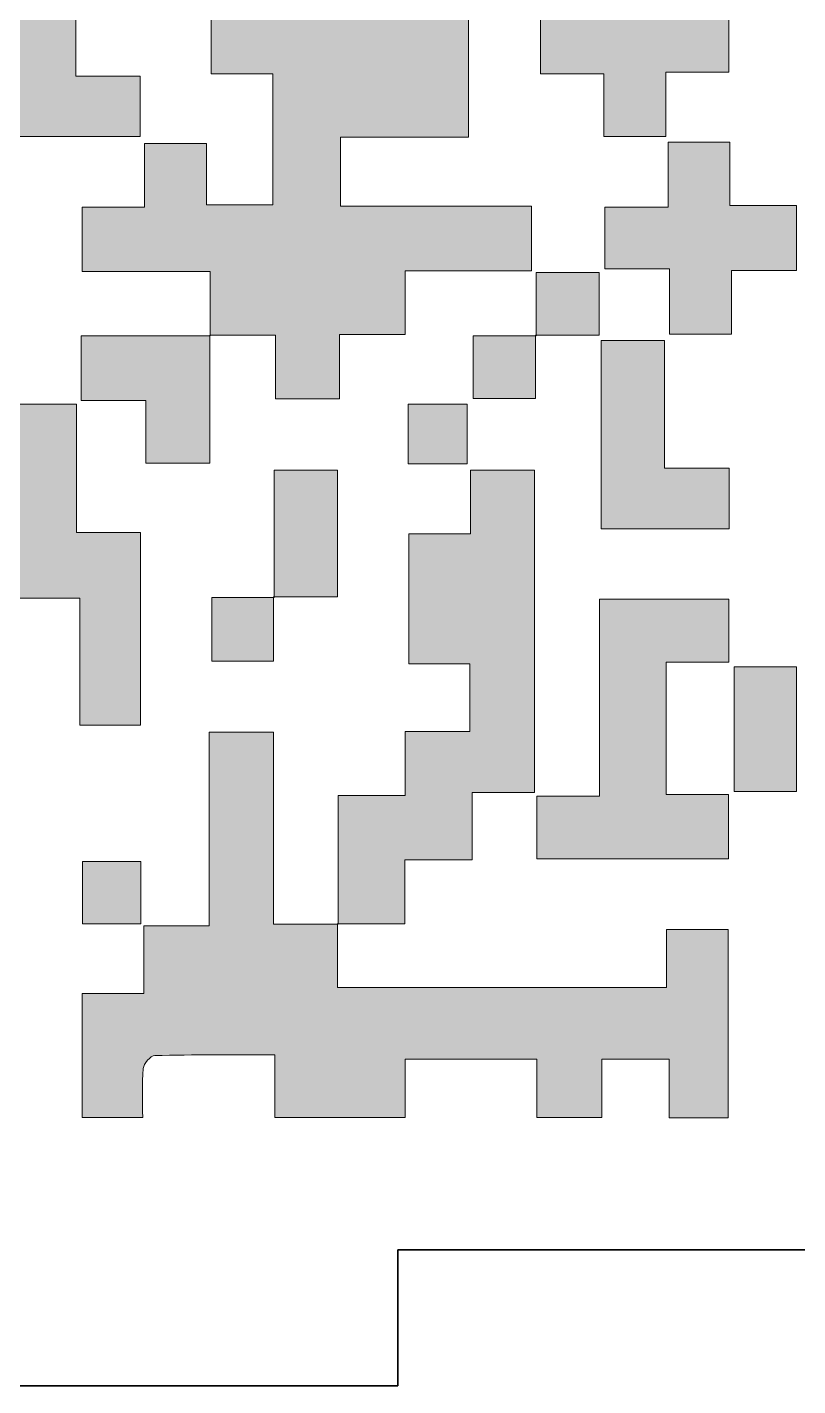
# Model space of a CAD drawing. Header units: millimetres. Extents: x 1 to 1629, y -192 to 365.
# Drawn here: x 1366.56 to 1383.58, y 302.73 to 332.73 of the extents above; entities that cross this region are included whole.
import ezdxf

# ---------------------------------------------------------------- set-up
doc = ezdxf.new("R2010")
doc.units = ezdxf.units.MM
doc.header["$MEASUREMENT"] = 0
doc.layers.add('CorteExterno', color=7, linetype='Continuous', lineweight=0)
doc.layers.add('Preenchimento', color=7, linetype='Continuous', lineweight=0)

# ---------------------------------------------------------------- blocks, each defined once
blk = doc.blocks.new('Block_1')
at = {"layer": 'Preenchimento', "true_color": 0x000000, "transparency": 33554687}
h = blk.add_hatch(color=18, dxfattribs=at)
h.dxf.hatch_style = 2
edge = h.paths.add_edge_path()
edge.add_spline(control_points=[(1370.607, 325.913), (1370.607, 326.369), (1370.607, 326.825), (1370.607, 327.333), (1369.648, 327.333), (1368.726, 327.333), (1367.778, 327.333), (1367.778, 327.819), (1367.778, 328.256), (1367.778, 328.751), (1368.217, 328.751), (1368.664, 328.751), (1369.15, 328.751), (1369.15, 329.244), (1369.15, 329.68), (1369.15, 330.156), (1369.617, 330.156), (1370.046, 330.156), (1370.523, 330.156), (1370.523, 329.713), (1370.523, 329.277), (1370.523, 328.804), (1371.031, 328.804), (1371.493, 328.804), (1371.989, 328.804), (1371.989, 329.747), (1371.989, 330.702), (1371.989, 331.693), (1371.548, 331.693), (1371.112, 331.693), (1370.625, 331.693), (1370.625, 332.192), (1370.625, 332.658), (1370.625, 333.177), (1369.654, 333.177), (1368.732, 333.177), (1367.768, 333.177), (1367.768, 333.645), (1367.768, 334.062), (1367.768, 334.517), (1369.156, 334.517), (1370.551, 334.517), (1372.001, 334.517), (1372.001, 334.084), (1372.001, 333.635), (1372.001, 333.159), (1372.52, 333.159), (1372.987, 333.159), (1373.509, 333.159), (1373.509, 333.597), (1373.509, 334.046), (1373.509, 334.536), (1373.998, 334.536), (1374.433, 334.536), (1374.91, 334.536), (1374.91, 335.054), (1374.91, 335.531), (1374.91, 336.065), (1374.455, 336.065), (1374.006, 336.065), (1373.517, 336.065), (1373.517, 336.557), (1373.517, 336.994), (1373.517, 337.481), (1373.013, 337.481), (1372.549, 337.481), (1372.033, 337.481), (1372.033, 337.979), (1372.033, 338.428), (1372.033, 338.912), (1371.545, 338.912), (1371.109, 338.912), (1370.637, 338.912), (1370.637, 340.344), (1370.637, 341.741), (1370.637, 343.171), (1371.07, 343.171), (1371.505, 343.171), (1371.992, 343.171), (1371.992, 342.261), (1371.992, 341.337), (1371.992, 340.361), (1372.489, 340.361), (1372.937, 340.361), (1373.424, 340.361), (1373.424, 339.857), (1373.424, 339.405), (1373.424, 338.89), (1373.909, 338.89), (1374.355, 338.89), (1374.857, 338.89), (1374.857, 338.38), (1374.857, 337.93), (1374.857, 337.436), (1375.345, 337.436), (1375.78, 337.436), (1376.269, 337.436), (1376.269, 336.469), (1376.269, 335.545), (1376.269, 334.573), (1376.769, 334.573), (1377.219, 334.573), (1377.703, 334.573), (1377.703, 334.107), (1377.703, 333.691), (1377.703, 333.211), (1377.256, 333.211), (1376.808, 333.211), (1376.305, 333.211), (1376.305, 332.212), (1376.305, 331.274), (1376.305, 330.296), (1375.342, 330.296), (1374.432, 330.296), (1373.482, 330.296), (1373.482, 329.78), (1373.482, 329.302), (1373.482, 328.776), (1374.872, 328.776), (1376.268, 328.776), (1377.699, 328.776), (1377.699, 328.284), (1377.699, 327.839), (1377.699, 327.348), (1376.767, 327.348), (1375.858, 327.348), (1374.908, 327.348), (1374.908, 326.866), (1374.908, 326.429), (1374.908, 325.94), (1374.419, 325.94), (1373.97, 325.94), (1373.463, 325.94), (1373.463, 325.443), (1373.463, 324.995), (1373.463, 324.521), (1372.97, 324.521), (1372.534, 324.521), (1372.045, 324.521), (1372.045, 324.957), (1372.045, 325.406), (1372.045, 325.927), (1371.527, 325.927), (1371.06, 325.927), (1370.593, 325.927), (1370.593, 325.927), (1370.607, 325.913), (1370.607, 325.913)], knot_values=[0, 0, 0, 0, 1, 1, 1, 2, 2, 2, 3, 3, 3, 4, 4, 4, 5, 5, 5, 6, 6, 6, 7, 7, 7, 8, 8, 8, 9, 9, 9, 10, 10, 10, 11, 11, 11, 12, 12, 12, 13, 13, 13, 14, 14, 14, 15, 15, 15, 16, 16, 16, 17, 17, 17, 18, 18, 18, 19, 19, 19, 20, 20, 20, 21, 21, 21, 22, 22, 22, 23, 23, 23, 24, 24, 24, 25, 25, 25, 26, 26, 26, 27, 27, 27, 28, 28, 28, 29, 29, 29, 30, 30, 30, 31, 31, 31, 32, 32, 32, 33, 33, 33, 34, 34, 34, 35, 35, 35, 36, 36, 36, 37, 37, 37, 38, 38, 38, 39, 39, 39, 40, 40, 40, 41, 41, 41, 42, 42, 42, 43, 43, 43, 44, 44, 44, 45, 45, 45, 46, 46, 46, 47, 47, 47, 48, 48, 48, 49, 49, 49, 49], degree=3, periodic=0)
h = blk.add_hatch(color=18, dxfattribs=at)
h.dxf.hatch_style = 2
edge = h.paths.add_edge_path()
edge.add_spline(control_points=[(1379.278, 336.075), (1378.783, 336.075), (1378.361, 336.075), (1377.898, 336.075), (1377.898, 336.518), (1377.898, 336.934), (1377.898, 337.393), (1378.787, 337.393), (1379.689, 337.393), (1380.64, 337.393), (1380.64, 335.991), (1380.64, 334.593), (1380.64, 333.144), (1381.134, 333.144), (1381.583, 333.144), (1382.06, 333.144), (1382.06, 332.657), (1382.06, 332.222), (1382.06, 331.735), (1381.621, 331.735), (1381.173, 331.735), (1380.668, 331.735), (1380.668, 331.239), (1380.668, 330.791), (1380.668, 330.315), (1380.195, 330.315), (1379.778, 330.315), (1379.299, 330.315), (1379.299, 330.759), (1379.299, 331.207), (1379.299, 331.696), (1378.806, 331.696), (1378.372, 331.696), (1377.901, 331.696), (1377.901, 332.155), (1377.901, 332.572), (1377.901, 333.074), (1378.246, 333.074), (1378.602, 333.051), (1378.952, 333.087), (1379.069, 333.1), (1379.261, 333.264), (1379.263, 333.363), (1379.288, 334.244), (1379.278, 335.126), (1379.278, 336.075)], knot_values=[0, 0, 0, 0, 1, 1, 1, 2, 2, 2, 3, 3, 3, 4, 4, 4, 5, 5, 5, 6, 6, 6, 7, 7, 7, 8, 8, 8, 9, 9, 9, 10, 10, 10, 11, 11, 11, 12, 12, 12, 13, 13, 13, 14, 14, 14, 15, 15, 15, 15], degree=3, periodic=0)
h = blk.add_hatch(color=18, dxfattribs=at)
h.dxf.hatch_style = 2
edge = h.paths.add_edge_path()
edge.add_spline(control_points=[(1361.912, 321.642), (1360.942, 321.642), (1360.031, 321.642), (1359.081, 321.642), (1359.081, 322.069), (1359.081, 322.499), (1359.081, 322.969), (1359.536, 322.969), (1359.988, 322.969), (1360.506, 322.969), (1360.506, 324.91), (1360.506, 326.812), (1360.506, 328.762), (1361.022, 328.762), (1361.472, 328.762), (1361.958, 328.762), (1361.958, 329.246), (1361.958, 329.683), (1361.958, 330.181), (1362.44, 330.181), (1362.886, 330.181), (1363.365, 330.181), (1363.365, 330.707), (1363.365, 331.173), (1363.365, 331.692), (1362.929, 331.692), (1362.482, 331.692), (1362.006, 331.692), (1362.006, 332.667), (1362.006, 333.589), (1362.006, 334.534), (1362.443, 334.534), (1362.861, 334.534), (1363.323, 334.534), (1363.323, 334.077), (1363.323, 333.64), (1363.323, 333.154), (1364.777, 333.154), (1366.187, 333.154), (1367.64, 333.154), (1367.64, 332.637), (1367.64, 332.169), (1367.64, 331.646), (1368.128, 331.646), (1368.575, 331.646), (1369.055, 331.646), (1369.055, 331.173), (1369.055, 330.756), (1369.055, 330.309), (1368.161, 330.309), (1367.27, 330.309), (1366.317, 330.309), (1366.317, 330.746), (1366.317, 331.195), (1366.317, 331.676), (1365.794, 331.676), (1365.332, 331.676), (1364.844, 331.676), (1364.844, 331.201), (1364.844, 330.733), (1364.844, 330.21), (1365.293, 330.21), (1365.74, 330.21), (1366.214, 330.21), (1366.214, 329.737), (1366.214, 329.319), (1366.214, 328.836), (1365.76, 328.836), (1365.312, 328.836), (1364.843, 328.836), (1364.843, 328.319), (1364.843, 327.867), (1364.843, 327.359), (1365.291, 327.359), (1365.738, 327.359), (1366.212, 327.359), (1366.212, 326.869), (1366.212, 326.432), (1366.212, 325.956), (1365.305, 325.956), (1364.384, 325.956), (1363.411, 325.956), (1363.411, 326.393), (1363.411, 326.843), (1363.411, 327.316), (1362.892, 327.316), (1362.426, 327.316), (1361.924, 327.316), (1361.924, 326.853), (1361.924, 326.389), (1361.924, 325.87), (1362.398, 325.87), (1362.865, 325.87), (1363.364, 325.87), (1363.364, 324.909), (1363.364, 324.002), (1363.364, 323.041), (1363.025, 323.041), (1362.697, 323.022), (1362.372, 323.046), (1362.03, 323.071), (1361.873, 322.967), (1361.906, 322.599), (1361.933, 322.302), (1361.912, 322), (1361.912, 321.642)], knot_values=[0, 0, 0, 0, 1, 1, 1, 2, 2, 2, 3, 3, 3, 4, 4, 4, 5, 5, 5, 6, 6, 6, 7, 7, 7, 8, 8, 8, 9, 9, 9, 10, 10, 10, 11, 11, 11, 12, 12, 12, 13, 13, 13, 14, 14, 14, 15, 15, 15, 16, 16, 16, 17, 17, 17, 18, 18, 18, 19, 19, 19, 20, 20, 20, 21, 21, 21, 22, 22, 22, 23, 23, 23, 24, 24, 24, 25, 25, 25, 26, 26, 26, 27, 27, 27, 28, 28, 28, 29, 29, 29, 30, 30, 30, 31, 31, 31, 32, 32, 32, 33, 33, 33, 34, 34, 34, 35, 35, 35, 35], degree=3, periodic=0)
h = blk.add_hatch(color=18, dxfattribs=at)
h.dxf.hatch_style = 2
edge = h.paths.add_edge_path()
edge.add_spline(control_points=[(1383.549, 327.353), (1383.077, 327.353), (1382.625, 327.353), (1382.115, 327.353), (1382.115, 326.874), (1382.115, 326.426), (1382.115, 325.949), (1381.639, 325.949), (1381.22, 325.949), (1380.748, 325.949), (1380.748, 326.404), (1380.748, 326.869), (1380.748, 327.392), (1380.249, 327.392), (1379.801, 327.392), (1379.319, 327.392), (1379.319, 327.869), (1379.319, 328.286), (1379.319, 328.754), (1379.767, 328.754), (1380.216, 328.754), (1380.715, 328.754), (1380.715, 329.252), (1380.715, 329.702), (1380.715, 330.185), (1381.181, 330.185), (1381.597, 330.185), (1382.077, 330.185), (1382.077, 329.739), (1382.077, 329.291), (1382.077, 328.788), (1382.599, 328.788), (1383.062, 328.788), (1383.549, 328.788), (1383.549, 328.296), (1383.549, 327.859), (1383.549, 327.353)], knot_values=[0, 0, 0, 0, 1, 1, 1, 2, 2, 2, 3, 3, 3, 4, 4, 4, 5, 5, 5, 6, 6, 6, 7, 7, 7, 8, 8, 8, 9, 9, 9, 10, 10, 10, 11, 11, 11, 12, 12, 12, 12], degree=3, periodic=0)
h = blk.add_hatch(color=18, dxfattribs=at)
h.dxf.hatch_style = 2
edge = h.paths.add_edge_path()
edge.add_spline(control_points=[(1377.804, 325.909), (1377.804, 326.366), (1377.804, 326.822), (1377.804, 327.31), (1378.276, 327.31), (1378.723, 327.31), (1379.193, 327.31), (1379.193, 326.858), (1379.193, 326.421), (1379.193, 325.923), (1378.724, 325.923), (1378.257, 325.923), (1377.79, 325.923), (1377.79, 325.923), (1377.804, 325.909), (1377.804, 325.909)], knot_values=[0, 0, 0, 0, 1, 1, 1, 2, 2, 2, 3, 3, 3, 4, 4, 4, 5, 5, 5, 5], degree=3, periodic=0)
h = blk.add_hatch(color=18, dxfattribs=at)
h.dxf.hatch_style = 2
edge = h.paths.add_edge_path()
edge.add_spline(control_points=[(1370.593, 325.927), (1370.593, 324.998), (1370.593, 324.069), (1370.593, 323.102), (1370.133, 323.102), (1369.687, 323.102), (1369.18, 323.102), (1369.18, 323.535), (1369.18, 323.981), (1369.18, 324.481), (1368.675, 324.481), (1368.227, 324.481), (1367.754, 324.481), (1367.754, 324.971), (1367.754, 325.406), (1367.754, 325.913), (1368.703, 325.913), (1369.655, 325.913), (1370.607, 325.913), (1370.607, 325.913), (1370.593, 325.927), (1370.593, 325.927)], knot_values=[0, 0, 0, 0, 1, 1, 1, 2, 2, 2, 3, 3, 3, 4, 4, 4, 5, 5, 5, 6, 6, 6, 7, 7, 7, 7], degree=3, periodic=0)
h = blk.add_hatch(color=18, dxfattribs=at)
h.dxf.hatch_style = 2
edge = h.paths.add_edge_path()
edge.add_spline(control_points=[(1377.79, 325.923), (1377.79, 325.469), (1377.79, 325.014), (1377.79, 324.524), (1377.33, 324.524), (1376.885, 324.524), (1376.409, 324.524), (1376.409, 324.964), (1376.409, 325.411), (1376.409, 325.909), (1376.875, 325.909), (1377.34, 325.909), (1377.804, 325.909), (1377.804, 325.909), (1377.79, 325.923), (1377.79, 325.923)], knot_values=[0, 0, 0, 0, 1, 1, 1, 2, 2, 2, 3, 3, 3, 4, 4, 4, 5, 5, 5, 5], degree=3, periodic=0)
h = blk.add_hatch(color=18, dxfattribs=at)
h.dxf.hatch_style = 2
edge = h.paths.add_edge_path()
edge.add_spline(control_points=[(1379.235, 321.648), (1379.235, 323.051), (1379.235, 324.407), (1379.235, 325.806), (1379.69, 325.806), (1380.136, 325.806), (1380.639, 325.806), (1380.639, 324.892), (1380.639, 323.968), (1380.639, 322.989), (1381.141, 322.989), (1381.589, 322.989), (1382.063, 322.989), (1382.063, 322.515), (1382.063, 322.097), (1382.063, 321.648), (1381.122, 321.648), (1380.2, 321.648), (1379.235, 321.648)], knot_values=[0, 0, 0, 0, 1, 1, 1, 2, 2, 2, 3, 3, 3, 4, 4, 4, 5, 5, 5, 6, 6, 6, 6], degree=3, periodic=0)
h = blk.add_hatch(color=18, dxfattribs=at)
h.dxf.hatch_style = 2
edge = h.paths.add_edge_path()
edge.add_spline(control_points=[(1364.841, 320.121), (1364.841, 320.626), (1364.841, 321.062), (1364.841, 321.534), (1365.296, 321.534), (1365.733, 321.534), (1366.205, 321.534), (1366.205, 322.033), (1366.205, 322.499), (1366.205, 323.024), (1365.77, 323.024), (1365.323, 323.024), (1364.849, 323.024), (1364.849, 323.516), (1364.849, 323.949), (1364.849, 324.405), (1365.783, 324.405), (1366.692, 324.405), (1367.651, 324.405), (1367.651, 323.472), (1367.651, 322.547), (1367.651, 321.565), (1368.145, 321.565), (1368.592, 321.565), (1369.063, 321.565), (1369.063, 320.121), (1369.063, 318.736), (1369.063, 317.311), (1368.642, 317.311), (1368.213, 317.311), (1367.722, 317.311), (1367.722, 318.242), (1367.722, 319.165), (1367.722, 320.121), (1366.736, 320.121), (1365.81, 320.121), (1364.841, 320.121)], knot_values=[0, 0, 0, 0, 1, 1, 1, 2, 2, 2, 3, 3, 3, 4, 4, 4, 5, 5, 5, 6, 6, 6, 7, 7, 7, 8, 8, 8, 9, 9, 9, 10, 10, 10, 11, 11, 11, 12, 12, 12, 12], degree=3, periodic=0)
h = blk.add_hatch(color=18, dxfattribs=at)
h.dxf.hatch_style = 2
edge = h.paths.add_edge_path()
edge.add_spline(control_points=[(1374.979, 324.402), (1375.416, 324.402), (1375.831, 324.402), (1376.279, 324.402), (1376.279, 323.965), (1376.279, 323.547), (1376.279, 323.084), (1375.863, 323.084), (1375.436, 323.084), (1374.979, 323.084), (1374.979, 323.514), (1374.979, 323.945), (1374.979, 324.402)], knot_values=[0, 0, 0, 0, 1, 1, 1, 2, 2, 2, 3, 3, 3, 4, 4, 4, 4], degree=3, periodic=0)
h = blk.add_hatch(color=18, dxfattribs=at)
h.dxf.hatch_style = 2
edge = h.paths.add_edge_path()
edge.add_spline(control_points=[(1372.013, 320.136), (1372.013, 321.062), (1372.013, 321.988), (1372.013, 322.944), (1372.498, 322.944), (1372.943, 322.944), (1373.414, 322.944), (1373.414, 322.014), (1373.414, 321.095), (1373.414, 320.151), (1372.93, 320.151), (1372.465, 320.151), (1371.999, 320.151), (1371.999, 320.151), (1372.013, 320.136), (1372.013, 320.136)], knot_values=[0, 0, 0, 0, 1, 1, 1, 2, 2, 2, 3, 3, 3, 4, 4, 4, 5, 5, 5, 5], degree=3, periodic=0)
h = blk.add_hatch(color=18, dxfattribs=at)
h.dxf.hatch_style = 2
edge = h.paths.add_edge_path()
edge.add_spline(control_points=[(1373.432, 312.918), (1373.432, 313.847), (1373.432, 314.776), (1373.432, 315.758), (1373.943, 315.758), (1374.407, 315.758), (1374.913, 315.758), (1374.913, 316.247), (1374.913, 316.684), (1374.913, 317.177), (1375.404, 317.177), (1375.853, 317.177), (1376.336, 317.177), (1376.336, 317.695), (1376.336, 318.16), (1376.336, 318.67), (1375.897, 318.67), (1375.463, 318.67), (1374.989, 318.67), (1374.989, 319.636), (1374.989, 320.559), (1374.989, 321.54), (1375.421, 321.54), (1375.868, 321.54), (1376.353, 321.54), (1376.353, 322.032), (1376.353, 322.469), (1376.353, 322.943), (1376.838, 322.943), (1377.286, 322.943), (1377.765, 322.943), (1377.765, 320.59), (1377.765, 318.23), (1377.765, 315.826), (1377.309, 315.826), (1376.873, 315.826), (1376.388, 315.826), (1376.388, 315.32), (1376.388, 314.854), (1376.388, 314.341), (1375.875, 314.341), (1375.41, 314.341), (1374.905, 314.341), (1374.905, 313.855), (1374.905, 313.417), (1374.905, 312.931), (1374.383, 312.931), (1373.901, 312.931), (1373.417, 312.931), (1373.417, 312.932), (1373.432, 312.918), (1373.432, 312.918)], knot_values=[0, 0, 0, 0, 1, 1, 1, 2, 2, 2, 3, 3, 3, 4, 4, 4, 5, 5, 5, 6, 6, 6, 7, 7, 7, 8, 8, 8, 9, 9, 9, 10, 10, 10, 11, 11, 11, 12, 12, 12, 13, 13, 13, 14, 14, 14, 15, 15, 15, 16, 16, 16, 17, 17, 17, 17], degree=3, periodic=0)
h = blk.add_hatch(color=18, dxfattribs=at)
h.dxf.hatch_style = 2
edge = h.paths.add_edge_path()
edge.add_spline(control_points=[(1371.999, 320.151), (1371.999, 319.684), (1371.999, 319.217), (1371.999, 318.727), (1371.542, 318.727), (1371.108, 318.727), (1370.637, 318.727), (1370.637, 319.165), (1370.637, 319.611), (1370.637, 320.135), (1371.087, 320.135), (1371.55, 320.135), (1372.013, 320.135), (1372.013, 320.136), (1371.999, 320.151), (1371.999, 320.151)], knot_values=[0, 0, 0, 0, 1, 1, 1, 2, 2, 2, 3, 3, 3, 4, 4, 4, 5, 5, 5, 5], degree=3, periodic=0)
h = blk.add_hatch(color=18, dxfattribs=at)
h.dxf.hatch_style = 2
edge = h.paths.add_edge_path()
edge.add_spline(control_points=[(1377.82, 314.364), (1377.82, 314.839), (1377.82, 315.275), (1377.82, 315.749), (1378.274, 315.749), (1378.709, 315.749), (1379.199, 315.749), (1379.199, 317.212), (1379.199, 318.639), (1379.199, 320.095), (1380.174, 320.095), (1381.095, 320.095), (1382.053, 320.095), (1382.053, 319.649), (1382.053, 319.204), (1382.053, 318.707), (1381.595, 318.707), (1381.146, 318.707), (1380.673, 318.707), (1380.673, 317.716), (1380.673, 316.775), (1380.673, 315.781), (1381.118, 315.781), (1381.566, 315.781), (1382.051, 315.781), (1382.051, 315.283), (1382.051, 314.837), (1382.051, 314.364), (1380.651, 314.364), (1379.256, 314.364), (1377.82, 314.364)], knot_values=[0, 0, 0, 0, 1, 1, 1, 2, 2, 2, 3, 3, 3, 4, 4, 4, 5, 5, 5, 6, 6, 6, 7, 7, 7, 8, 8, 8, 9, 9, 9, 10, 10, 10, 10], degree=3, periodic=0)
h = blk.add_hatch(color=18, dxfattribs=at)
h.dxf.hatch_style = 2
edge = h.paths.add_edge_path()
edge.add_spline(control_points=[(1382.175, 315.85), (1382.175, 316.784), (1382.175, 317.676), (1382.175, 318.603), (1382.636, 318.603), (1383.08, 318.603), (1383.55, 318.603), (1383.55, 317.684), (1383.55, 316.78), (1383.55, 315.85), (1383.092, 315.85), (1382.657, 315.85), (1382.175, 315.85)], knot_values=[0, 0, 0, 0, 1, 1, 1, 2, 2, 2, 3, 3, 3, 4, 4, 4, 4], degree=3, periodic=0)
h = blk.add_hatch(color=18, dxfattribs=at)
h.dxf.hatch_style = 2
edge = h.paths.add_edge_path()
edge.add_spline(control_points=[(1373.417, 312.932), (1373.417, 312.475), (1373.417, 312.018), (1373.417, 311.523), (1375.848, 311.523), (1378.238, 311.523), (1380.681, 311.523), (1380.681, 311.928), (1380.681, 312.346), (1380.681, 312.805), (1381.162, 312.805), (1381.59, 312.805), (1382.043, 312.805), (1382.043, 311.422), (1382.043, 310.053), (1382.043, 308.647), (1381.62, 308.647), (1381.205, 308.647), (1380.742, 308.647), (1380.742, 309.068), (1380.742, 309.487), (1380.742, 309.938), (1380.23, 309.938), (1379.765, 309.938), (1379.25, 309.938), (1379.25, 309.53), (1379.25, 309.111), (1379.25, 308.652), (1378.756, 308.652), (1378.31, 308.652), (1377.819, 308.652), (1377.819, 309.062), (1377.819, 309.482), (1377.819, 309.936), (1376.837, 309.936), (1375.898, 309.936), (1374.907, 309.936), (1374.907, 309.523), (1374.907, 309.104), (1374.907, 308.648), (1373.934, 308.648), (1373.011, 308.648), (1372.029, 308.648), (1372.029, 309.086), (1372.029, 309.534), (1372.029, 310.033), (1371.108, 310.033), (1370.243, 310.042), (1369.38, 310.019), (1369.288, 310.017), (1369.135, 309.839), (1369.125, 309.731), (1369.092, 309.388), (1369.113, 309.039), (1369.113, 308.651), (1368.657, 308.651), (1368.228, 308.651), (1367.775, 308.651), (1367.775, 309.557), (1367.775, 310.451), (1367.775, 311.389), (1368.226, 311.389), (1368.661, 311.389), (1369.141, 311.389), (1369.141, 311.9), (1369.141, 312.367), (1369.141, 312.884), (1369.633, 312.884), (1370.081, 312.884), (1370.58, 312.884), (1370.58, 314.33), (1370.58, 315.728), (1370.58, 317.158), (1371.077, 317.158), (1371.523, 317.158), (1372.004, 317.158), (1372.004, 315.758), (1372.004, 314.372), (1372.004, 312.918), (1372.5, 312.918), (1372.966, 312.918), (1373.432, 312.918), (1373.432, 312.918), (1373.417, 312.932), (1373.417, 312.932)], knot_values=[0, 0, 0, 0, 1, 1, 1, 2, 2, 2, 3, 3, 3, 4, 4, 4, 5, 5, 5, 6, 6, 6, 7, 7, 7, 8, 8, 8, 9, 9, 9, 10, 10, 10, 11, 11, 11, 12, 12, 12, 13, 13, 13, 14, 14, 14, 15, 15, 15, 16, 16, 16, 17, 17, 17, 18, 18, 18, 19, 19, 19, 20, 20, 20, 21, 21, 21, 22, 22, 22, 23, 23, 23, 24, 24, 24, 25, 25, 25, 26, 26, 26, 27, 27, 27, 28, 28, 28, 28], degree=3, periodic=0)
h = blk.add_hatch(color=18, dxfattribs=at)
h.dxf.hatch_style = 2
edge = h.paths.add_edge_path()
edge.add_spline(control_points=[(1369.073, 312.926), (1368.631, 312.926), (1368.226, 312.926), (1367.786, 312.926), (1367.786, 313.382), (1367.786, 313.829), (1367.786, 314.305), (1368.201, 314.305), (1368.618, 314.305), (1369.073, 314.305), (1369.073, 313.861), (1369.073, 313.416), (1369.073, 312.926)], knot_values=[0, 0, 0, 0, 1, 1, 1, 2, 2, 2, 3, 3, 3, 4, 4, 4, 4], degree=3, periodic=0)
at = {"layer": 'Preenchimento'}
for points, knots in [([(1370.607, 325.913), (1370.607, 326.369), (1370.607, 326.825), (1370.607, 327.333), (1369.648, 327.333), (1368.726, 327.333), (1367.778, 327.333), (1367.778, 327.819), (1367.778, 328.256), (1367.778, 328.751), (1368.217, 328.751), (1368.664, 328.751), (1369.15, 328.751), (1369.15, 329.244), (1369.15, 329.68), (1369.15, 330.156), (1369.617, 330.156), (1370.046, 330.156), (1370.523, 330.156), (1370.523, 329.713), (1370.523, 329.277), (1370.523, 328.804), (1371.031, 328.804), (1371.493, 328.804), (1371.989, 328.804), (1371.989, 329.747), (1371.989, 330.702), (1371.989, 331.693), (1371.548, 331.693), (1371.112, 331.693), (1370.625, 331.693), (1370.625, 332.192), (1370.625, 332.658), (1370.625, 333.177), (1369.654, 333.177), (1368.732, 333.177), (1367.768, 333.177), (1367.768, 333.645), (1367.768, 334.062), (1367.768, 334.517), (1369.156, 334.517), (1370.551, 334.517), (1372.001, 334.517), (1372.001, 334.084), (1372.001, 333.635), (1372.001, 333.159), (1372.52, 333.159), (1372.987, 333.159), (1373.509, 333.159), (1373.509, 333.597), (1373.509, 334.046), (1373.509, 334.536), (1373.998, 334.536), (1374.433, 334.536), (1374.91, 334.536), (1374.91, 335.054), (1374.91, 335.531), (1374.91, 336.065), (1374.455, 336.065), (1374.006, 336.065), (1373.517, 336.065), (1373.517, 336.557), (1373.517, 336.994), (1373.517, 337.481), (1373.013, 337.481), (1372.549, 337.481), (1372.033, 337.481), (1372.033, 337.979), (1372.033, 338.428), (1372.033, 338.912), (1371.545, 338.912), (1371.109, 338.912), (1370.637, 338.912), (1370.637, 340.344), (1370.637, 341.741), (1370.637, 343.171), (1371.07, 343.171), (1371.505, 343.171), (1371.992, 343.171), (1371.992, 342.261), (1371.992, 341.337), (1371.992, 340.361), (1372.489, 340.361), (1372.937, 340.361), (1373.424, 340.361), (1373.424, 339.857), (1373.424, 339.405), (1373.424, 338.89), (1373.909, 338.89), (1374.355, 338.89), (1374.857, 338.89), (1374.857, 338.38), (1374.857, 337.93), (1374.857, 337.436), (1375.345, 337.436), (1375.78, 337.436), (1376.269, 337.436), (1376.269, 336.469), (1376.269, 335.545), (1376.269, 334.573), (1376.769, 334.573), (1377.219, 334.573), (1377.703, 334.573), (1377.703, 334.107), (1377.703, 333.691), (1377.703, 333.211), (1377.256, 333.211), (1376.808, 333.211), (1376.305, 333.211), (1376.305, 332.212), (1376.305, 331.274), (1376.305, 330.296), (1375.342, 330.296), (1374.432, 330.296), (1373.482, 330.296), (1373.482, 329.78), (1373.482, 329.302), (1373.482, 328.776), (1374.872, 328.776), (1376.268, 328.776), (1377.699, 328.776), (1377.699, 328.284), (1377.699, 327.839), (1377.699, 327.348), (1376.767, 327.348), (1375.858, 327.348), (1374.908, 327.348), (1374.908, 326.866), (1374.908, 326.429), (1374.908, 325.94), (1374.419, 325.94), (1373.97, 325.94), (1373.463, 325.94), (1373.463, 325.443), (1373.463, 324.995), (1373.463, 324.521), (1372.97, 324.521), (1372.534, 324.521), (1372.045, 324.521), (1372.045, 324.957), (1372.045, 325.406), (1372.045, 325.927), (1371.527, 325.927), (1371.06, 325.927), (1370.593, 325.927), (1370.593, 325.927), (1370.607, 325.913), (1370.607, 325.913)], [0, 0, 0, 0, 1, 1, 1, 2, 2, 2, 3, 3, 3, 4, 4, 4, 5, 5, 5, 6, 6, 6, 7, 7, 7, 8, 8, 8, 9, 9, 9, 10, 10, 10, 11, 11, 11, 12, 12, 12, 13, 13, 13, 14, 14, 14, 15, 15, 15, 16, 16, 16, 17, 17, 17, 18, 18, 18, 19, 19, 19, 20, 20, 20, 21, 21, 21, 22, 22, 22, 23, 23, 23, 24, 24, 24, 25, 25, 25, 26, 26, 26, 27, 27, 27, 28, 28, 28, 29, 29, 29, 30, 30, 30, 31, 31, 31, 32, 32, 32, 33, 33, 33, 34, 34, 34, 35, 35, 35, 36, 36, 36, 37, 37, 37, 38, 38, 38, 39, 39, 39, 40, 40, 40, 41, 41, 41, 42, 42, 42, 43, 43, 43, 44, 44, 44, 45, 45, 45, 46, 46, 46, 47, 47, 47, 48, 48, 48, 49, 49, 49, 49]), ([(1379.278, 336.075), (1378.783, 336.075), (1378.361, 336.075), (1377.898, 336.075), (1377.898, 336.518), (1377.898, 336.934), (1377.898, 337.393), (1378.787, 337.393), (1379.689, 337.393), (1380.64, 337.393), (1380.64, 335.991), (1380.64, 334.593), (1380.64, 333.144), (1381.134, 333.144), (1381.583, 333.144), (1382.06, 333.144), (1382.06, 332.657), (1382.06, 332.222), (1382.06, 331.735), (1381.621, 331.735), (1381.173, 331.735), (1380.668, 331.735), (1380.668, 331.239), (1380.668, 330.791), (1380.668, 330.315), (1380.195, 330.315), (1379.778, 330.315), (1379.299, 330.315), (1379.299, 330.759), (1379.299, 331.207), (1379.299, 331.696), (1378.806, 331.696), (1378.372, 331.696), (1377.901, 331.696), (1377.901, 332.155), (1377.901, 332.572), (1377.901, 333.074), (1378.246, 333.074), (1378.602, 333.051), (1378.952, 333.087), (1379.069, 333.1), (1379.261, 333.264), (1379.263, 333.363), (1379.288, 334.244), (1379.278, 335.126), (1379.278, 336.075)], [0, 0, 0, 0, 1, 1, 1, 2, 2, 2, 3, 3, 3, 4, 4, 4, 5, 5, 5, 6, 6, 6, 7, 7, 7, 8, 8, 8, 9, 9, 9, 10, 10, 10, 11, 11, 11, 12, 12, 12, 13, 13, 13, 14, 14, 14, 15, 15, 15, 15]), ([(1361.912, 321.642), (1360.942, 321.642), (1360.031, 321.642), (1359.081, 321.642), (1359.081, 322.069), (1359.081, 322.499), (1359.081, 322.969), (1359.536, 322.969), (1359.988, 322.969), (1360.506, 322.969), (1360.506, 324.91), (1360.506, 326.812), (1360.506, 328.762), (1361.022, 328.762), (1361.472, 328.762), (1361.958, 328.762), (1361.958, 329.246), (1361.958, 329.683), (1361.958, 330.181), (1362.44, 330.181), (1362.886, 330.181), (1363.365, 330.181), (1363.365, 330.707), (1363.365, 331.173), (1363.365, 331.692), (1362.929, 331.692), (1362.482, 331.692), (1362.006, 331.692), (1362.006, 332.667), (1362.006, 333.589), (1362.006, 334.534), (1362.443, 334.534), (1362.861, 334.534), (1363.323, 334.534), (1363.323, 334.077), (1363.323, 333.64), (1363.323, 333.154), (1364.777, 333.154), (1366.187, 333.154), (1367.64, 333.154), (1367.64, 332.637), (1367.64, 332.169), (1367.64, 331.646), (1368.128, 331.646), (1368.575, 331.646), (1369.055, 331.646), (1369.055, 331.173), (1369.055, 330.756), (1369.055, 330.309), (1368.161, 330.309), (1367.27, 330.309), (1366.317, 330.309), (1366.317, 330.746), (1366.317, 331.195), (1366.317, 331.676), (1365.794, 331.676), (1365.332, 331.676), (1364.844, 331.676), (1364.844, 331.201), (1364.844, 330.733), (1364.844, 330.21), (1365.293, 330.21), (1365.74, 330.21), (1366.214, 330.21), (1366.214, 329.737), (1366.214, 329.319), (1366.214, 328.836), (1365.76, 328.836), (1365.312, 328.836), (1364.843, 328.836), (1364.843, 328.319), (1364.843, 327.867), (1364.843, 327.359), (1365.291, 327.359), (1365.738, 327.359), (1366.212, 327.359), (1366.212, 326.869), (1366.212, 326.432), (1366.212, 325.956), (1365.305, 325.956), (1364.384, 325.956), (1363.411, 325.956), (1363.411, 326.393), (1363.411, 326.843), (1363.411, 327.316), (1362.892, 327.316), (1362.426, 327.316), (1361.924, 327.316), (1361.924, 326.853), (1361.924, 326.389), (1361.924, 325.87), (1362.398, 325.87), (1362.865, 325.87), (1363.364, 325.87), (1363.364, 324.909), (1363.364, 324.002), (1363.364, 323.041), (1363.025, 323.041), (1362.697, 323.022), (1362.372, 323.046), (1362.03, 323.071), (1361.873, 322.967), (1361.906, 322.599), (1361.933, 322.302), (1361.912, 322), (1361.912, 321.642)], [0, 0, 0, 0, 1, 1, 1, 2, 2, 2, 3, 3, 3, 4, 4, 4, 5, 5, 5, 6, 6, 6, 7, 7, 7, 8, 8, 8, 9, 9, 9, 10, 10, 10, 11, 11, 11, 12, 12, 12, 13, 13, 13, 14, 14, 14, 15, 15, 15, 16, 16, 16, 17, 17, 17, 18, 18, 18, 19, 19, 19, 20, 20, 20, 21, 21, 21, 22, 22, 22, 23, 23, 23, 24, 24, 24, 25, 25, 25, 26, 26, 26, 27, 27, 27, 28, 28, 28, 29, 29, 29, 30, 30, 30, 31, 31, 31, 32, 32, 32, 33, 33, 33, 34, 34, 34, 35, 35, 35, 35]), ([(1383.549, 327.353), (1383.077, 327.353), (1382.625, 327.353), (1382.115, 327.353), (1382.115, 326.874), (1382.115, 326.426), (1382.115, 325.949), (1381.639, 325.949), (1381.22, 325.949), (1380.748, 325.949), (1380.748, 326.404), (1380.748, 326.869), (1380.748, 327.392), (1380.249, 327.392), (1379.801, 327.392), (1379.319, 327.392), (1379.319, 327.869), (1379.319, 328.286), (1379.319, 328.754), (1379.767, 328.754), (1380.216, 328.754), (1380.715, 328.754), (1380.715, 329.252), (1380.715, 329.702), (1380.715, 330.185), (1381.181, 330.185), (1381.597, 330.185), (1382.077, 330.185), (1382.077, 329.739), (1382.077, 329.291), (1382.077, 328.788), (1382.599, 328.788), (1383.062, 328.788), (1383.549, 328.788), (1383.549, 328.296), (1383.549, 327.859), (1383.549, 327.353)], [0, 0, 0, 0, 1, 1, 1, 2, 2, 2, 3, 3, 3, 4, 4, 4, 5, 5, 5, 6, 6, 6, 7, 7, 7, 8, 8, 8, 9, 9, 9, 10, 10, 10, 11, 11, 11, 12, 12, 12, 12]), ([(1377.804, 325.909), (1377.804, 326.366), (1377.804, 326.822), (1377.804, 327.31), (1378.276, 327.31), (1378.723, 327.31), (1379.193, 327.31), (1379.193, 326.858), (1379.193, 326.421), (1379.193, 325.923), (1378.724, 325.923), (1378.257, 325.923), (1377.79, 325.923), (1377.79, 325.923), (1377.804, 325.909), (1377.804, 325.909)], [0, 0, 0, 0, 1, 1, 1, 2, 2, 2, 3, 3, 3, 4, 4, 4, 5, 5, 5, 5]), ([(1370.593, 325.927), (1370.593, 324.998), (1370.593, 324.069), (1370.593, 323.102), (1370.133, 323.102), (1369.687, 323.102), (1369.18, 323.102), (1369.18, 323.535), (1369.18, 323.981), (1369.18, 324.481), (1368.675, 324.481), (1368.227, 324.481), (1367.754, 324.481), (1367.754, 324.971), (1367.754, 325.406), (1367.754, 325.913), (1368.703, 325.913), (1369.655, 325.913), (1370.607, 325.913), (1370.607, 325.913), (1370.593, 325.927), (1370.593, 325.927)], [0, 0, 0, 0, 1, 1, 1, 2, 2, 2, 3, 3, 3, 4, 4, 4, 5, 5, 5, 6, 6, 6, 7, 7, 7, 7]), ([(1377.79, 325.923), (1377.79, 325.469), (1377.79, 325.014), (1377.79, 324.524), (1377.33, 324.524), (1376.885, 324.524), (1376.409, 324.524), (1376.409, 324.964), (1376.409, 325.411), (1376.409, 325.909), (1376.875, 325.909), (1377.34, 325.909), (1377.804, 325.909), (1377.804, 325.909), (1377.79, 325.923), (1377.79, 325.923)], [0, 0, 0, 0, 1, 1, 1, 2, 2, 2, 3, 3, 3, 4, 4, 4, 5, 5, 5, 5]), ([(1379.235, 321.648), (1379.235, 323.051), (1379.235, 324.407), (1379.235, 325.806), (1379.69, 325.806), (1380.136, 325.806), (1380.639, 325.806), (1380.639, 324.892), (1380.639, 323.968), (1380.639, 322.989), (1381.141, 322.989), (1381.589, 322.989), (1382.063, 322.989), (1382.063, 322.515), (1382.063, 322.097), (1382.063, 321.648), (1381.122, 321.648), (1380.2, 321.648), (1379.235, 321.648)], [0, 0, 0, 0, 1, 1, 1, 2, 2, 2, 3, 3, 3, 4, 4, 4, 5, 5, 5, 6, 6, 6, 6]), ([(1364.841, 320.121), (1364.841, 320.626), (1364.841, 321.062), (1364.841, 321.534), (1365.296, 321.534), (1365.733, 321.534), (1366.205, 321.534), (1366.205, 322.033), (1366.205, 322.499), (1366.205, 323.024), (1365.77, 323.024), (1365.323, 323.024), (1364.849, 323.024), (1364.849, 323.516), (1364.849, 323.949), (1364.849, 324.405), (1365.783, 324.405), (1366.692, 324.405), (1367.651, 324.405), (1367.651, 323.472), (1367.651, 322.547), (1367.651, 321.565), (1368.145, 321.565), (1368.592, 321.565), (1369.063, 321.565), (1369.063, 320.121), (1369.063, 318.736), (1369.063, 317.311), (1368.642, 317.311), (1368.213, 317.311), (1367.722, 317.311), (1367.722, 318.242), (1367.722, 319.165), (1367.722, 320.121), (1366.736, 320.121), (1365.81, 320.121), (1364.841, 320.121)], [0, 0, 0, 0, 1, 1, 1, 2, 2, 2, 3, 3, 3, 4, 4, 4, 5, 5, 5, 6, 6, 6, 7, 7, 7, 8, 8, 8, 9, 9, 9, 10, 10, 10, 11, 11, 11, 12, 12, 12, 12]), ([(1374.979, 324.402), (1375.416, 324.402), (1375.831, 324.402), (1376.279, 324.402), (1376.279, 323.965), (1376.279, 323.547), (1376.279, 323.084), (1375.863, 323.084), (1375.436, 323.084), (1374.979, 323.084), (1374.979, 323.514), (1374.979, 323.945), (1374.979, 324.402)], [0, 0, 0, 0, 1, 1, 1, 2, 2, 2, 3, 3, 3, 4, 4, 4, 4]), ([(1372.013, 320.136), (1372.013, 321.062), (1372.013, 321.988), (1372.013, 322.944), (1372.498, 322.944), (1372.943, 322.944), (1373.414, 322.944), (1373.414, 322.014), (1373.414, 321.095), (1373.414, 320.151), (1372.93, 320.151), (1372.465, 320.151), (1371.999, 320.151), (1371.999, 320.151), (1372.013, 320.136), (1372.013, 320.136)], [0, 0, 0, 0, 1, 1, 1, 2, 2, 2, 3, 3, 3, 4, 4, 4, 5, 5, 5, 5]), ([(1373.432, 312.918), (1373.432, 313.847), (1373.432, 314.776), (1373.432, 315.758), (1373.943, 315.758), (1374.407, 315.758), (1374.913, 315.758), (1374.913, 316.247), (1374.913, 316.684), (1374.913, 317.177), (1375.404, 317.177), (1375.853, 317.177), (1376.336, 317.177), (1376.336, 317.695), (1376.336, 318.16), (1376.336, 318.67), (1375.897, 318.67), (1375.463, 318.67), (1374.989, 318.67), (1374.989, 319.636), (1374.989, 320.559), (1374.989, 321.54), (1375.421, 321.54), (1375.868, 321.54), (1376.353, 321.54), (1376.353, 322.032), (1376.353, 322.469), (1376.353, 322.943), (1376.838, 322.943), (1377.286, 322.943), (1377.765, 322.943), (1377.765, 320.59), (1377.765, 318.23), (1377.765, 315.826), (1377.309, 315.826), (1376.873, 315.826), (1376.388, 315.826), (1376.388, 315.32), (1376.388, 314.854), (1376.388, 314.341), (1375.875, 314.341), (1375.41, 314.341), (1374.905, 314.341), (1374.905, 313.855), (1374.905, 313.417), (1374.905, 312.931), (1374.383, 312.931), (1373.901, 312.931), (1373.417, 312.931), (1373.417, 312.932), (1373.432, 312.918), (1373.432, 312.918)], [0, 0, 0, 0, 1, 1, 1, 2, 2, 2, 3, 3, 3, 4, 4, 4, 5, 5, 5, 6, 6, 6, 7, 7, 7, 8, 8, 8, 9, 9, 9, 10, 10, 10, 11, 11, 11, 12, 12, 12, 13, 13, 13, 14, 14, 14, 15, 15, 15, 16, 16, 16, 17, 17, 17, 17]), ([(1371.999, 320.151), (1371.999, 319.684), (1371.999, 319.217), (1371.999, 318.727), (1371.542, 318.727), (1371.108, 318.727), (1370.637, 318.727), (1370.637, 319.165), (1370.637, 319.611), (1370.637, 320.135), (1371.087, 320.135), (1371.55, 320.135), (1372.013, 320.135), (1372.013, 320.136), (1371.999, 320.151), (1371.999, 320.151)], [0, 0, 0, 0, 1, 1, 1, 2, 2, 2, 3, 3, 3, 4, 4, 4, 5, 5, 5, 5]), ([(1377.82, 314.364), (1377.82, 314.839), (1377.82, 315.275), (1377.82, 315.749), (1378.274, 315.749), (1378.709, 315.749), (1379.199, 315.749), (1379.199, 317.212), (1379.199, 318.639), (1379.199, 320.095), (1380.174, 320.095), (1381.095, 320.095), (1382.053, 320.095), (1382.053, 319.649), (1382.053, 319.204), (1382.053, 318.707), (1381.595, 318.707), (1381.146, 318.707), (1380.673, 318.707), (1380.673, 317.716), (1380.673, 316.775), (1380.673, 315.781), (1381.118, 315.781), (1381.566, 315.781), (1382.051, 315.781), (1382.051, 315.283), (1382.051, 314.837), (1382.051, 314.364), (1380.651, 314.364), (1379.256, 314.364), (1377.82, 314.364)], [0, 0, 0, 0, 1, 1, 1, 2, 2, 2, 3, 3, 3, 4, 4, 4, 5, 5, 5, 6, 6, 6, 7, 7, 7, 8, 8, 8, 9, 9, 9, 10, 10, 10, 10]), ([(1382.175, 315.85), (1382.175, 316.784), (1382.175, 317.676), (1382.175, 318.603), (1382.636, 318.603), (1383.08, 318.603), (1383.55, 318.603), (1383.55, 317.684), (1383.55, 316.78), (1383.55, 315.85), (1383.092, 315.85), (1382.657, 315.85), (1382.175, 315.85)], [0, 0, 0, 0, 1, 1, 1, 2, 2, 2, 3, 3, 3, 4, 4, 4, 4]), ([(1373.417, 312.932), (1373.417, 312.475), (1373.417, 312.018), (1373.417, 311.523), (1375.848, 311.523), (1378.238, 311.523), (1380.681, 311.523), (1380.681, 311.928), (1380.681, 312.346), (1380.681, 312.805), (1381.162, 312.805), (1381.59, 312.805), (1382.043, 312.805), (1382.043, 311.422), (1382.043, 310.053), (1382.043, 308.647), (1381.62, 308.647), (1381.205, 308.647), (1380.742, 308.647), (1380.742, 309.068), (1380.742, 309.487), (1380.742, 309.938), (1380.23, 309.938), (1379.765, 309.938), (1379.25, 309.938), (1379.25, 309.53), (1379.25, 309.111), (1379.25, 308.652), (1378.756, 308.652), (1378.31, 308.652), (1377.819, 308.652), (1377.819, 309.062), (1377.819, 309.482), (1377.819, 309.936), (1376.837, 309.936), (1375.898, 309.936), (1374.907, 309.936), (1374.907, 309.523), (1374.907, 309.104), (1374.907, 308.648), (1373.934, 308.648), (1373.011, 308.648), (1372.029, 308.648), (1372.029, 309.086), (1372.029, 309.534), (1372.029, 310.033), (1371.108, 310.033), (1370.243, 310.042), (1369.38, 310.019), (1369.288, 310.017), (1369.135, 309.839), (1369.125, 309.731), (1369.092, 309.388), (1369.113, 309.039), (1369.113, 308.651), (1368.657, 308.651), (1368.228, 308.651), (1367.775, 308.651), (1367.775, 309.557), (1367.775, 310.451), (1367.775, 311.389), (1368.226, 311.389), (1368.661, 311.389), (1369.141, 311.389), (1369.141, 311.9), (1369.141, 312.367), (1369.141, 312.884), (1369.633, 312.884), (1370.081, 312.884), (1370.58, 312.884), (1370.58, 314.33), (1370.58, 315.728), (1370.58, 317.158), (1371.077, 317.158), (1371.523, 317.158), (1372.004, 317.158), (1372.004, 315.758), (1372.004, 314.372), (1372.004, 312.918), (1372.5, 312.918), (1372.966, 312.918), (1373.432, 312.918), (1373.432, 312.918), (1373.417, 312.932), (1373.417, 312.932)], [0, 0, 0, 0, 1, 1, 1, 2, 2, 2, 3, 3, 3, 4, 4, 4, 5, 5, 5, 6, 6, 6, 7, 7, 7, 8, 8, 8, 9, 9, 9, 10, 10, 10, 11, 11, 11, 12, 12, 12, 13, 13, 13, 14, 14, 14, 15, 15, 15, 16, 16, 16, 17, 17, 17, 18, 18, 18, 19, 19, 19, 20, 20, 20, 21, 21, 21, 22, 22, 22, 23, 23, 23, 24, 24, 24, 25, 25, 25, 26, 26, 26, 27, 27, 27, 28, 28, 28, 28]), ([(1369.073, 312.926), (1368.631, 312.926), (1368.226, 312.926), (1367.786, 312.926), (1367.786, 313.382), (1367.786, 313.829), (1367.786, 314.305), (1368.201, 314.305), (1368.618, 314.305), (1369.073, 314.305), (1369.073, 313.861), (1369.073, 313.416), (1369.073, 312.926)], [0, 0, 0, 0, 1, 1, 1, 2, 2, 2, 3, 3, 3, 4, 4, 4, 4])]:
    blk.add_open_spline(points, degree=3, knots=knots, dxfattribs=at)
blk = doc.blocks.new('Block_0')
at = {"layer": 'Preenchimento'}
blk.add_blockref('Block_1', (0, 0), dxfattribs=at)

msp = doc.modelspace()

# ---------------------------------------------------------------- linework, layer by layer
at = {"layer": 'CorteExterno', "color": 250, "lineweight": 35, "true_color": 0x1d1d1b}
msp.add_open_spline([(1352.371, 362.727), (1352.371, 362.727), (1352.371, 344.352), (1352.371, 344.352), (1352.371, 344.352), (1349.371, 344.352), (1349.371, 344.352), (1349.371, 344.352), (1349.371, 321.102), (1349.371, 321.102), (1349.371, 321.102), (1352.371, 321.102), (1352.371, 321.102), (1352.371, 321.102), (1352.371, 302.727), (1352.371, 302.727), (1352.371, 302.727), (1374.746, 302.727), (1374.746, 302.727), (1374.746, 302.727), (1374.746, 305.727), (1374.746, 305.727), (1374.746, 305.727), (1397.996, 305.727), (1397.996, 305.727), (1397.996, 305.727), (1397.996, 302.727), (1397.996, 302.727), (1397.996, 302.727), (1421.246, 302.727), (1421.246, 302.727), (1421.246, 302.727), (1421.246, 305.727), (1421.246, 305.727), (1421.246, 305.727), (1444.496, 305.727), (1444.496, 305.727), (1444.496, 305.727), (1444.496, 302.727), (1444.496, 302.727), (1444.496, 302.727), (1467.746, 302.727), (1467.746, 302.727), (1467.746, 302.727), (1467.746, 305.727), (1467.746, 305.727), (1467.746, 305.727), (1490.996, 305.727), (1490.996, 305.727), (1490.996, 305.727), (1490.996, 302.727), (1490.996, 302.727), (1490.996, 302.727), (1514.246, 302.727), (1514.246, 302.727), (1514.246, 302.727), (1514.246, 305.727), (1514.246, 305.727), (1514.246, 305.727), (1537.496, 305.727), (1537.496, 305.727), (1537.496, 305.727), (1537.496, 302.727), (1537.496, 302.727), (1537.496, 302.727), (1560.746, 302.727), (1560.746, 302.727), (1560.746, 302.727), (1560.746, 305.727), (1560.746, 305.727), (1560.746, 305.727), (1583.996, 305.727), (1583.996, 305.727), (1583.996, 305.727), (1583.996, 302.727), (1583.996, 302.727), (1583.996, 302.727), (1606.371, 302.727), (1606.371, 302.727), (1606.371, 302.727), (1606.371, 321.102), (1606.371, 321.102), (1606.371, 321.102), (1609.371, 321.102), (1609.371, 321.102), (1609.371, 321.102), (1609.371, 344.352), (1609.371, 344.352), (1609.371, 344.352), (1606.371, 344.352), (1606.371, 344.352), (1606.371, 344.352), (1606.371, 362.727), (1606.371, 362.727), (1606.371, 362.727), (1583.996, 362.727), (1583.996, 362.727), (1583.996, 362.727), (1583.996, 359.727), (1583.996, 359.727), (1583.996, 359.727), (1560.746, 359.727), (1560.746, 359.727), (1560.746, 359.727), (1560.746, 362.727), (1560.746, 362.727), (1560.746, 362.727), (1537.496, 362.727), (1537.496, 362.727), (1537.496, 362.727), (1537.496, 359.727), (1537.496, 359.727), (1537.496, 359.727), (1514.246, 359.727), (1514.246, 359.727), (1514.246, 359.727), (1514.246, 362.727), (1514.246, 362.727), (1514.246, 362.727), (1490.996, 362.727), (1490.996, 362.727), (1490.996, 362.727), (1490.996, 359.727), (1490.996, 359.727), (1490.996, 359.727), (1467.746, 359.727), (1467.746, 359.727), (1467.746, 359.727), (1467.746, 362.727), (1467.746, 362.727), (1467.746, 362.727), (1444.496, 362.727), (1444.496, 362.727), (1444.496, 362.727), (1444.496, 359.727), (1444.496, 359.727), (1444.496, 359.727), (1421.246, 359.727), (1421.246, 359.727), (1421.246, 359.727), (1421.246, 362.727), (1421.246, 362.727), (1421.246, 362.727), (1397.996, 362.727), (1397.996, 362.727), (1397.996, 362.727), (1397.996, 359.727), (1397.996, 359.727), (1397.996, 359.727), (1374.746, 359.727), (1374.746, 359.727), (1374.746, 359.727), (1374.746, 362.727), (1374.746, 362.727), (1374.746, 362.727), (1352.371, 362.727), (1352.371, 362.727)], degree=3, knots=[0, 0, 0, 0, 1, 1, 1, 2, 2, 2, 3, 3, 3, 4, 4, 4, 5, 5, 5, 6, 6, 6, 7, 7, 7, 8, 8, 8, 9, 9, 9, 10, 10, 10, 11, 11, 11, 12, 12, 12, 13, 13, 13, 14, 14, 14, 15, 15, 15, 16, 16, 16, 17, 17, 17, 18, 18, 18, 19, 19, 19, 20, 20, 20, 21, 21, 21, 22, 22, 22, 23, 23, 23, 24, 24, 24, 25, 25, 25, 26, 26, 26, 27, 27, 27, 28, 28, 28, 29, 29, 29, 30, 30, 30, 31, 31, 31, 32, 32, 32, 33, 33, 33, 34, 34, 34, 35, 35, 35, 36, 36, 36, 37, 37, 37, 38, 38, 38, 39, 39, 39, 40, 40, 40, 41, 41, 41, 42, 42, 42, 43, 43, 43, 44, 44, 44, 45, 45, 45, 46, 46, 46, 47, 47, 47, 48, 48, 48, 49, 49, 49, 50, 50, 50, 51, 51, 51, 52, 52, 52, 52], dxfattribs=at)

# ---------------------------------------------------------------- block references
at = {"layer": 'Preenchimento'}
msp.add_blockref('Block_0', (0, 0), dxfattribs=at)

doc.saveas('drawing.dxf')
